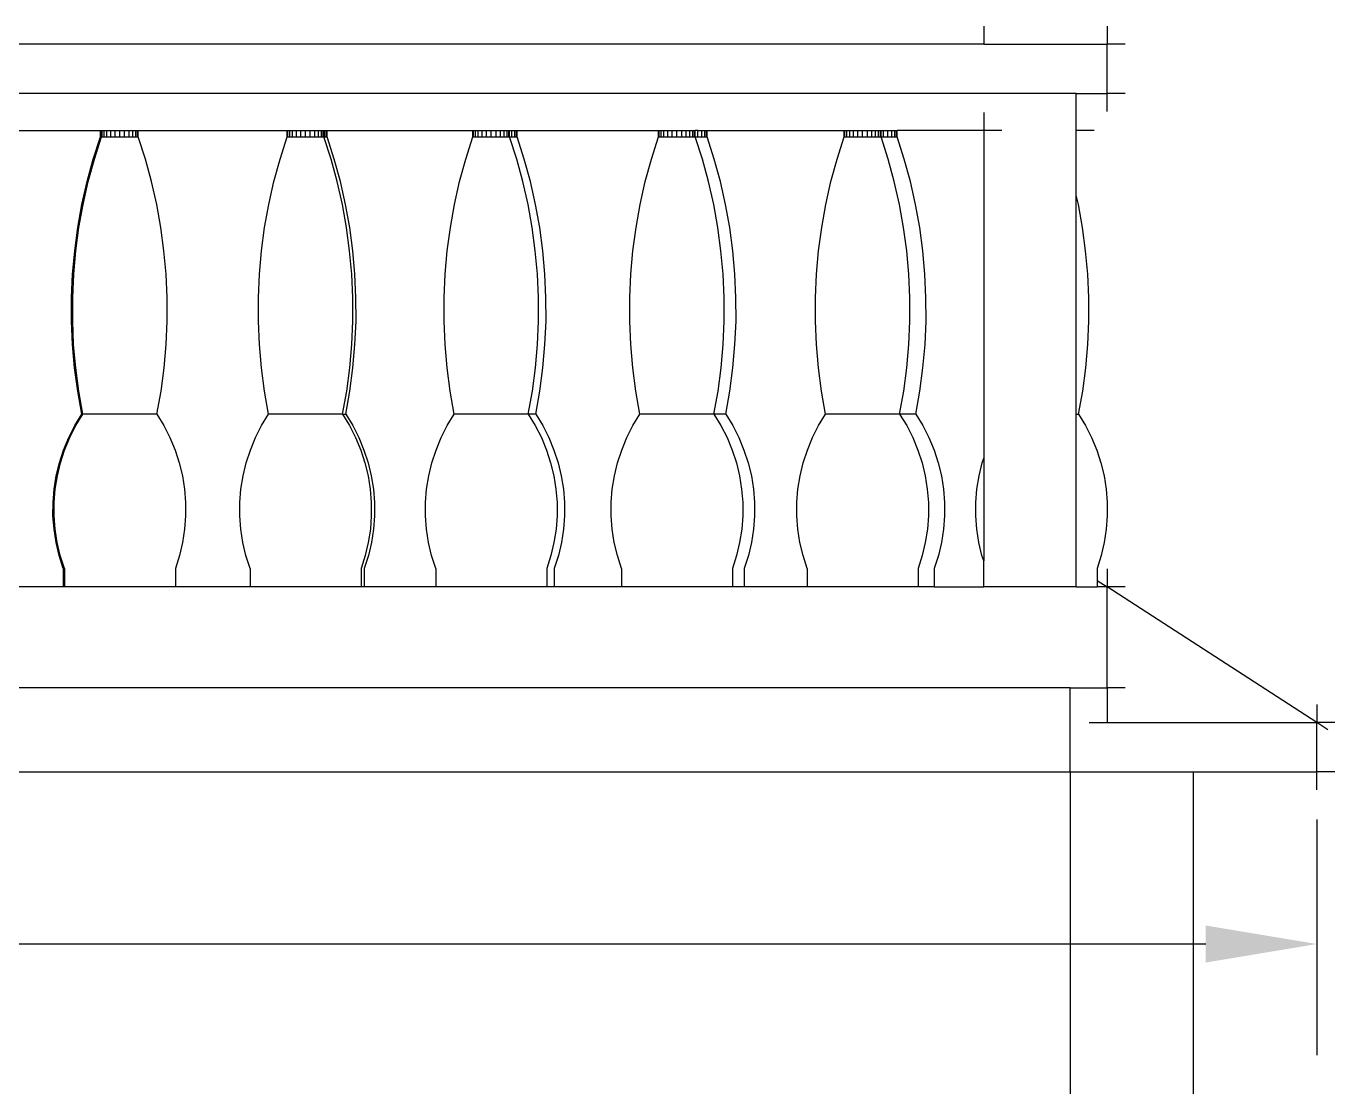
# Model space of a CAD drawing. Header units: metres. Extents: x -5.6 to 5, y -5.6 to 5.4.
# Drawn here: x 2.733 to 4.854, y 1.264 to 2.984 of the extents above; entities that cross this region are included whole.
import ezdxf

# ---------------------------------------------------------------- set-up
doc = ezdxf.new("R2010")
doc.units = ezdxf.units.M

msp = doc.modelspace()

# ---------------------------------------------------------------- linework, layer by layer
for p, q in [((4.285, 2.9842), (4.285, 2.955)), ((4.485, 2.9842), (4.485, 2.955)), ((4.285, 2.955), (0.875, 2.955)), ((4.285, 2.955), (4.485, 2.955)), ((4.5142, 2.955), (4.485, 2.955)), ((4.485, 2.875), (4.485, 2.955)), ((4.435, 2.875), (0.875, 2.875)), ((4.435, 2.815), (4.435, 2.875)), ((4.435, 2.875), (4.485, 2.875)), ((4.485, 2.8458), (4.485, 2.875)), ((4.5142, 2.875), (4.485, 2.875)), ((4.285, 2.8442), (4.285, 2.815)), ((2.6136, 2.815), (2.8533, 2.815)), ((2.8417, 2.7688), (2.8533, 2.805)), ((2.8435, 2.7688), (2.8551, 2.805)), ((2.8533, 2.815), (2.8543, 2.815)), ((2.8533, 2.805), (2.8533, 2.815)), ((2.8533, 2.805), (2.8543, 2.805)), ((2.8543, 2.815), (2.8551, 2.815)), ((2.8543, 2.805), (2.8543, 2.815)), ((2.8543, 2.805), (2.8551, 2.805)), ((2.8551, 2.815), (2.8561, 2.815)), ((2.8551, 2.805), (2.8551, 2.815)), ((2.8551, 2.805), (2.8561, 2.805)), ((2.8561, 2.815), (2.8591, 2.815)), ((2.8561, 2.805), (2.8561, 2.815)), ((2.8561, 2.805), (2.8591, 2.805)), ((2.8591, 2.815), (2.8638, 2.815)), ((2.8591, 2.805), (2.8591, 2.815)), ((2.8591, 2.805), (2.8638, 2.805)), ((2.8638, 2.815), (2.87, 2.815)), ((2.8638, 2.805), (2.8638, 2.815)), ((2.8638, 2.805), (2.87, 2.805)), ((2.87, 2.815), (2.8771, 2.815)), ((2.87, 2.805), (2.87, 2.815)), ((2.87, 2.805), (2.8771, 2.805)), ((2.8771, 2.815), (2.8848, 2.815)), ((2.8771, 2.805), (2.8771, 2.815)), ((2.8771, 2.805), (2.8848, 2.805)), ((2.8848, 2.815), (2.8925, 2.815)), ((2.8848, 2.805), (2.8848, 2.815)), ((2.8848, 2.805), (2.8925, 2.805)), ((2.8925, 2.815), (2.8997, 2.815)), ((2.8925, 2.805), (2.8925, 2.815)), ((2.8925, 2.805), (2.8997, 2.805)), ((2.8997, 2.815), (2.9059, 2.815)), ((2.8997, 2.805), (2.8997, 2.815)), ((2.8997, 2.805), (2.9059, 2.805)), ((2.9059, 2.815), (2.9106, 2.815)), ((2.9059, 2.805), (2.9059, 2.815)), ((2.9059, 2.805), (2.9106, 2.805)), ((2.9106, 2.815), (2.9135, 2.815)), ((2.9106, 2.805), (2.9106, 2.815)), ((2.9106, 2.805), (2.9135, 2.805)), ((2.9135, 2.815), (2.9146, 2.815)), ((2.9135, 2.805), (2.9135, 2.815)), ((2.9135, 2.805), (2.9146, 2.805)), ((2.9146, 2.815), (3.1561, 2.815)), ((2.9146, 2.805), (2.9146, 2.815)), ((2.9261, 2.7688), (2.9146, 2.805)), ((3.1445, 2.7688), (3.1561, 2.805)), ((3.1561, 2.815), (3.1571, 2.815)), ((3.1561, 2.805), (3.1561, 2.815)), ((3.1561, 2.805), (3.1571, 2.805)), ((3.1571, 2.815), (3.1601, 2.815)), ((3.1571, 2.805), (3.1571, 2.815)), ((3.1571, 2.805), (3.1601, 2.805)), ((3.1601, 2.815), (3.1648, 2.815)), ((3.1601, 2.805), (3.1601, 2.815)), ((3.1601, 2.805), (3.1648, 2.805)), ((3.1648, 2.815), (3.171, 2.815)), ((3.1648, 2.805), (3.1648, 2.815)), ((3.1648, 2.805), (3.171, 2.805)), ((3.171, 2.815), (3.1781, 2.815)), ((3.171, 2.805), (3.171, 2.815)), ((3.171, 2.805), (3.1781, 2.805)), ((3.1781, 2.815), (3.1858, 2.815)), ((3.1781, 2.805), (3.1781, 2.815)), ((3.1781, 2.805), (3.1858, 2.805)), ((3.1858, 2.815), (3.1935, 2.815)), ((3.1858, 2.805), (3.1858, 2.815)), ((3.1858, 2.805), (3.1935, 2.805)), ((3.1935, 2.815), (3.2007, 2.815)), ((3.1935, 2.805), (3.1935, 2.815)), ((3.1935, 2.805), (3.2007, 2.805)), ((3.2007, 2.815), (3.2069, 2.815)), ((3.2007, 2.805), (3.2007, 2.815)), ((3.2007, 2.805), (3.2069, 2.805)), ((3.2069, 2.815), (3.2116, 2.815)), ((3.2069, 2.805), (3.2069, 2.815)), ((3.2069, 2.805), (3.2116, 2.805)), ((3.2116, 2.815), (3.2145, 2.815)), ((3.2116, 2.805), (3.2116, 2.815)), ((3.2116, 2.805), (3.2145, 2.805)), ((3.2145, 2.815), (3.2156, 2.815)), ((3.2145, 2.805), (3.2145, 2.815)), ((3.2145, 2.805), (3.2156, 2.805)), ((3.2156, 2.815), (3.2168, 2.815)), ((3.2156, 2.805), (3.2156, 2.815)), ((3.2156, 2.805), (3.2168, 2.805)), ((3.2271, 2.7688), (3.2156, 2.805)), ((3.2168, 2.815), (3.2197, 2.815)), ((3.2168, 2.805), (3.2168, 2.815)), ((3.2168, 2.805), (3.2197, 2.805)), ((3.2197, 2.815), (3.2207, 2.815)), ((3.2197, 2.805), (3.2197, 2.815)), ((3.2197, 2.805), (3.2207, 2.805)), ((3.2207, 2.805), (3.2207, 2.815)), ((3.2207, 2.815), (3.4571, 2.815)), ((3.2323, 2.7688), (3.2207, 2.805)), ((3.4455, 2.7688), (3.4571, 2.805)), ((3.4571, 2.815), (3.4581, 2.815)), ((3.4571, 2.805), (3.4571, 2.815)), ((3.4571, 2.805), (3.4581, 2.805)), ((3.4581, 2.815), (3.4611, 2.815)), ((3.4581, 2.805), (3.4581, 2.815)), ((3.4581, 2.805), (3.4611, 2.805)), ((3.4611, 2.815), (3.4658, 2.815)), ((3.4611, 2.805), (3.4611, 2.815)), ((3.4611, 2.805), (3.4658, 2.805)), ((3.4658, 2.815), (3.472, 2.815)), ((3.4658, 2.805), (3.4658, 2.815)), ((3.4658, 2.805), (3.472, 2.805)), ((3.472, 2.815), (3.4791, 2.815)), ((3.472, 2.805), (3.472, 2.815)), ((3.472, 2.805), (3.4791, 2.805)), ((3.4791, 2.815), (3.4868, 2.815)), ((3.4791, 2.805), (3.4791, 2.815)), ((3.4791, 2.805), (3.4868, 2.805)), ((3.4868, 2.815), (3.4945, 2.815)), ((3.4868, 2.805), (3.4868, 2.815)), ((3.4868, 2.805), (3.4945, 2.805)), ((3.4945, 2.815), (3.5017, 2.815)), ((3.4945, 2.805), (3.4945, 2.815)), ((3.4945, 2.805), (3.5017, 2.805)), ((3.5017, 2.815), (3.5079, 2.815)), ((3.5017, 2.805), (3.5017, 2.815)), ((3.5017, 2.805), (3.5079, 2.805)), ((3.5079, 2.815), (3.5126, 2.815)), ((3.5079, 2.805), (3.5079, 2.815)), ((3.5079, 2.805), (3.5126, 2.805)), ((3.5126, 2.815), (3.5155, 2.815)), ((3.5126, 2.805), (3.5126, 2.815)), ((3.5126, 2.805), (3.5155, 2.805)), ((3.5155, 2.815), (3.5166, 2.815)), ((3.5155, 2.805), (3.5155, 2.815)), ((3.5155, 2.805), (3.5166, 2.805)), ((3.5166, 2.815), (3.52, 2.815)), ((3.5166, 2.805), (3.5166, 2.815)), ((3.5166, 2.805), (3.52, 2.805)), ((3.5281, 2.7688), (3.5166, 2.805)), ((3.52, 2.815), (3.5248, 2.815)), ((3.52, 2.805), (3.52, 2.815)), ((3.52, 2.805), (3.5248, 2.805)), ((3.5248, 2.815), (3.5277, 2.815)), ((3.5248, 2.805), (3.5248, 2.815)), ((3.5248, 2.805), (3.5277, 2.805)), ((3.5277, 2.815), (3.5287, 2.815)), ((3.5277, 2.805), (3.5277, 2.815)), ((3.5277, 2.805), (3.5287, 2.805)), ((3.5287, 2.805), (3.5287, 2.815)), ((3.5287, 2.815), (3.7581, 2.815)), ((3.5403, 2.7688), (3.5287, 2.805)), ((3.7465, 2.7688), (3.7581, 2.805)), ((3.7581, 2.815), (3.7591, 2.815)), ((3.7581, 2.805), (3.7581, 2.815)), ((3.7581, 2.805), (3.7591, 2.805)), ((3.7591, 2.815), (3.7621, 2.815)), ((3.7591, 2.805), (3.7591, 2.815)), ((3.7591, 2.805), (3.7621, 2.805)), ((3.7621, 2.815), (3.7668, 2.815)), ((3.7621, 2.805), (3.7621, 2.815)), ((3.7621, 2.805), (3.7668, 2.805)), ((3.7668, 2.815), (3.773, 2.815)), ((3.7668, 2.805), (3.7668, 2.815)), ((3.7668, 2.805), (3.773, 2.805)), ((3.773, 2.815), (3.7801, 2.815)), ((3.773, 2.805), (3.773, 2.815)), ((3.773, 2.805), (3.7801, 2.805)), ((3.7801, 2.815), (3.7878, 2.815)), ((3.7801, 2.805), (3.7801, 2.815)), ((3.7801, 2.805), (3.7878, 2.805)), ((3.7878, 2.815), (3.7955, 2.815)), ((3.7878, 2.805), (3.7878, 2.815)), ((3.7878, 2.805), (3.7955, 2.805)), ((3.7955, 2.815), (3.8027, 2.815)), ((3.7955, 2.805), (3.7955, 2.815)), ((3.7955, 2.805), (3.8027, 2.805)), ((3.8027, 2.815), (3.8089, 2.815)), ((3.8027, 2.805), (3.8027, 2.815)), ((3.8027, 2.805), (3.8089, 2.805)), ((3.8089, 2.815), (3.8136, 2.815)), ((3.8089, 2.805), (3.8089, 2.815)), ((3.8089, 2.805), (3.8136, 2.805)), ((3.8136, 2.815), (3.8165, 2.815)), ((3.8136, 2.805), (3.8136, 2.815)), ((3.8136, 2.805), (3.8165, 2.805)), ((3.8165, 2.815), (3.8176, 2.815)), ((3.8165, 2.805), (3.8165, 2.815)), ((3.8165, 2.805), (3.8176, 2.805)), ((3.8176, 2.805), (3.8176, 2.815)), ((3.8219, 2.815), (3.8176, 2.815)), ((3.8176, 2.805), (3.8219, 2.805)), ((3.8291, 2.7688), (3.8176, 2.805)), ((3.8219, 2.815), (3.828, 2.815)), ((3.8219, 2.805), (3.8219, 2.815)), ((3.8219, 2.805), (3.828, 2.805)), ((3.828, 2.815), (3.8328, 2.815)), ((3.828, 2.805), (3.828, 2.815)), ((3.828, 2.805), (3.8328, 2.805)), ((3.8328, 2.815), (3.8357, 2.815)), ((3.8328, 2.805), (3.8328, 2.815)), ((3.8328, 2.805), (3.8357, 2.805)), ((3.8357, 2.815), (3.8367, 2.815)), ((3.8357, 2.805), (3.8357, 2.815)), ((3.8357, 2.805), (3.8367, 2.805)), ((3.8367, 2.805), (3.8367, 2.815)), ((3.8367, 2.815), (4.0591, 2.815)), ((3.8483, 2.7688), (3.8367, 2.805)), ((4.0475, 2.7688), (4.0591, 2.805)), ((4.0591, 2.815), (4.0601, 2.815)), ((4.0591, 2.805), (4.0591, 2.815)), ((4.0591, 2.805), (4.0601, 2.805)), ((4.0601, 2.815), (4.0631, 2.815)), ((4.0601, 2.805), (4.0601, 2.815)), ((4.0601, 2.805), (4.0631, 2.805)), ((4.0631, 2.815), (4.0678, 2.815)), ((4.0631, 2.805), (4.0631, 2.815)), ((4.0631, 2.805), (4.0678, 2.805)), ((4.0678, 2.815), (4.074, 2.815)), ((4.0678, 2.805), (4.0678, 2.815)), ((4.0678, 2.805), (4.074, 2.805)), ((4.074, 2.815), (4.0811, 2.815)), ((4.074, 2.805), (4.074, 2.815)), ((4.074, 2.805), (4.0811, 2.805)), ((4.0811, 2.815), (4.0888, 2.815)), ((4.0811, 2.805), (4.0811, 2.815)), ((4.0811, 2.805), (4.0888, 2.805)), ((4.0888, 2.815), (4.0965, 2.815)), ((4.0888, 2.805), (4.0888, 2.815)), ((4.0888, 2.805), (4.0965, 2.805)), ((4.0965, 2.815), (4.1037, 2.815)), ((4.0965, 2.805), (4.0965, 2.815)), ((4.0965, 2.805), (4.1037, 2.805)), ((4.1037, 2.815), (4.1099, 2.815)), ((4.1037, 2.805), (4.1037, 2.815)), ((4.1037, 2.805), (4.1099, 2.805)), ((4.1099, 2.815), (4.1146, 2.815)), ((4.1099, 2.805), (4.1099, 2.815)), ((4.1099, 2.805), (4.1146, 2.805)), ((4.1146, 2.815), (4.1175, 2.815)), ((4.1146, 2.805), (4.1146, 2.815)), ((4.1146, 2.805), (4.1175, 2.805)), ((4.1175, 2.815), (4.1186, 2.815)), ((4.1175, 2.805), (4.1175, 2.815)), ((4.1175, 2.805), (4.1186, 2.805)), ((4.1186, 2.805), (4.1186, 2.815)), ((4.1186, 2.815), (4.1227, 2.815)), ((4.1301, 2.7688), (4.1186, 2.805)), ((4.1186, 2.805), (4.1227, 2.805)), ((4.1227, 2.805), (4.1227, 2.815)), ((4.1227, 2.815), (4.1299, 2.815)), ((4.1227, 2.805), (4.1299, 2.805)), ((4.1299, 2.815), (4.136, 2.815)), ((4.1299, 2.805), (4.1299, 2.815)), ((4.1299, 2.805), (4.136, 2.805)), ((4.136, 2.815), (4.1408, 2.815)), ((4.136, 2.805), (4.136, 2.815)), ((4.136, 2.805), (4.1408, 2.805)), ((4.1408, 2.815), (4.1437, 2.815)), ((4.1408, 2.805), (4.1408, 2.815)), ((4.1408, 2.805), (4.1437, 2.805)), ((4.1437, 2.815), (4.1447, 2.815)), ((4.1437, 2.805), (4.1437, 2.815)), ((4.1437, 2.805), (4.1447, 2.805)), ((4.1447, 2.805), (4.1447, 2.815)), ((4.285, 2.815), (4.1447, 2.815)), ((4.1563, 2.7688), (4.1447, 2.805)), ((4.3142, 2.815), (4.285, 2.815)), ((4.285, 2.815), (4.285, 2.2837)), ((4.435, 2.7104), (4.435, 2.815)), ((4.4642, 2.815), (4.435, 2.815)), ((2.8317, 2.7321), (2.8417, 2.7688)), ((2.8335, 2.7321), (2.8435, 2.7688)), ((2.9361, 2.7321), (2.9261, 2.7688)), ((3.1345, 2.7321), (3.1445, 2.7688)), ((3.2371, 2.7321), (3.2271, 2.7688)), ((3.2423, 2.7321), (3.2323, 2.7688)), ((3.4355, 2.7321), (3.4455, 2.7688)), ((3.5381, 2.7321), (3.5281, 2.7688)), ((3.5503, 2.7321), (3.5403, 2.7688)), ((3.7365, 2.7321), (3.7465, 2.7688)), ((3.8391, 2.7321), (3.8291, 2.7688)), ((3.8583, 2.7321), (3.8483, 2.7688)), ((4.0375, 2.7321), (4.0475, 2.7688)), ((4.1401, 2.7321), (4.1301, 2.7688)), ((4.1663, 2.7321), (4.1563, 2.7688)), ((2.8233, 2.695), (2.8317, 2.7321)), ((2.8252, 2.695), (2.8335, 2.7321)), ((2.9445, 2.695), (2.9361, 2.7321)), ((3.1262, 2.695), (3.1345, 2.7321)), ((3.2455, 2.695), (3.2371, 2.7321)), ((3.2507, 2.695), (3.2423, 2.7321)), ((3.4272, 2.695), (3.4355, 2.7321)), ((3.5465, 2.695), (3.5381, 2.7321)), ((3.5587, 2.695), (3.5503, 2.7321)), ((3.7282, 2.695), (3.7365, 2.7321)), ((3.8475, 2.695), (3.8391, 2.7321)), ((3.8667, 2.695), (3.8583, 2.7321)), ((4.0292, 2.695), (4.0375, 2.7321)), ((4.1485, 2.695), (4.1401, 2.7321)), ((4.1747, 2.695), (4.1663, 2.7321)), ((2.8166, 2.6576), (2.8233, 2.695)), ((2.8185, 2.6576), (2.8252, 2.695)), ((2.9512, 2.6576), (2.9445, 2.695)), ((3.1195, 2.6576), (3.1262, 2.695)), ((3.2522, 2.6576), (3.2455, 2.695)), ((3.2574, 2.6576), (3.2507, 2.695)), ((3.4205, 2.6576), (3.4272, 2.695)), ((3.5532, 2.6576), (3.5465, 2.695)), ((3.5654, 2.6576), (3.5587, 2.695)), ((3.7215, 2.6576), (3.7282, 2.695)), ((3.8542, 2.6576), (3.8475, 2.695)), ((3.8734, 2.6576), (3.8667, 2.695)), ((4.0225, 2.6576), (4.0292, 2.695)), ((4.1552, 2.6576), (4.1485, 2.695)), ((4.1814, 2.6576), (4.1747, 2.695)), ((4.4385, 2.695), (4.435, 2.7104)), ((4.435, 2.355), (4.435, 2.7104)), ((4.4452, 2.6576), (4.4385, 2.695)), ((2.8116, 2.6199), (2.8166, 2.6576)), ((2.8134, 2.6199), (2.8185, 2.6576)), ((2.9562, 2.6199), (2.9512, 2.6576)), ((3.1144, 2.6199), (3.1195, 2.6576)), ((3.2572, 2.6199), (3.2522, 2.6576)), ((3.2624, 2.6199), (3.2574, 2.6576)), ((3.4154, 2.6199), (3.4205, 2.6576)), ((3.5582, 2.6199), (3.5532, 2.6576)), ((3.5704, 2.6199), (3.5654, 2.6576)), ((3.7164, 2.6199), (3.7215, 2.6576)), ((3.8592, 2.6199), (3.8542, 2.6576)), ((3.8784, 2.6199), (3.8734, 2.6576)), ((4.0174, 2.6199), (4.0225, 2.6576)), ((4.1602, 2.6199), (4.1552, 2.6576)), ((4.1864, 2.6199), (4.1814, 2.6576)), ((4.4502, 2.6199), (4.4452, 2.6576)), ((2.8082, 2.582), (2.8116, 2.6199)), ((2.81, 2.582), (2.8134, 2.6199)), ((2.9596, 2.582), (2.9562, 2.6199)), ((3.111, 2.582), (3.1144, 2.6199)), ((3.2606, 2.582), (3.2572, 2.6199)), ((3.2658, 2.582), (3.2624, 2.6199)), ((3.412, 2.582), (3.4154, 2.6199)), ((3.5616, 2.582), (3.5582, 2.6199)), ((3.5738, 2.582), (3.5704, 2.6199)), ((3.713, 2.582), (3.7164, 2.6199)), ((3.8626, 2.582), (3.8592, 2.6199)), ((3.8818, 2.582), (3.8784, 2.6199)), ((4.014, 2.582), (4.0174, 2.6199)), ((4.1636, 2.582), (4.1602, 2.6199)), ((4.1898, 2.582), (4.1864, 2.6199)), ((4.4536, 2.582), (4.4502, 2.6199)), ((2.8065, 2.544), (2.8082, 2.582)), ((2.8083, 2.544), (2.81, 2.582)), ((2.9613, 2.544), (2.9596, 2.582)), ((3.1093, 2.544), (3.111, 2.582)), ((3.2623, 2.544), (3.2606, 2.582)), ((3.2675, 2.544), (3.2658, 2.582)), ((3.4103, 2.544), (3.412, 2.582)), ((3.5633, 2.544), (3.5616, 2.582)), ((3.5755, 2.544), (3.5738, 2.582)), ((3.7113, 2.544), (3.713, 2.582)), ((3.8643, 2.544), (3.8626, 2.582)), ((3.8835, 2.544), (3.8818, 2.582)), ((4.0123, 2.544), (4.014, 2.582)), ((4.1653, 2.544), (4.1636, 2.582)), ((4.1915, 2.544), (4.1898, 2.582)), ((4.4553, 2.544), (4.4536, 2.582)), ((2.8064, 2.506), (2.8065, 2.544)), ((2.8083, 2.506), (2.8083, 2.544)), ((2.9614, 2.506), (2.9613, 2.544)), ((3.1093, 2.506), (3.1093, 2.544)), ((3.2624, 2.506), (3.2623, 2.544)), ((3.2676, 2.506), (3.2675, 2.544)), ((3.4103, 2.506), (3.4103, 2.544)), ((3.5634, 2.506), (3.5633, 2.544)), ((3.5756, 2.506), (3.5755, 2.544)), ((3.7113, 2.506), (3.7113, 2.544)), ((3.8644, 2.506), (3.8643, 2.544)), ((3.8836, 2.506), (3.8835, 2.544)), ((4.0123, 2.506), (4.0123, 2.544)), ((4.1654, 2.506), (4.1653, 2.544)), ((4.1916, 2.506), (4.1915, 2.544)), ((4.4554, 2.506), (4.4553, 2.544)), ((2.8081, 2.468), (2.8064, 2.506)), ((2.8099, 2.468), (2.8083, 2.506)), ((2.9597, 2.468), (2.9614, 2.506)), ((3.1109, 2.468), (3.1093, 2.506)), ((3.2607, 2.468), (3.2624, 2.506)), ((3.2659, 2.468), (3.2676, 2.506)), ((3.4119, 2.468), (3.4103, 2.506)), ((3.5617, 2.468), (3.5634, 2.506)), ((3.5739, 2.468), (3.5756, 2.506)), ((3.7129, 2.468), (3.7113, 2.506)), ((3.8627, 2.468), (3.8644, 2.506)), ((3.8819, 2.468), (3.8836, 2.506)), ((4.0139, 2.468), (4.0123, 2.506)), ((4.1637, 2.468), (4.1654, 2.506)), ((4.1899, 2.468), (4.1916, 2.506)), ((4.4537, 2.468), (4.4554, 2.506)), ((2.8114, 2.4301), (2.8081, 2.468)), ((2.8132, 2.4301), (2.8099, 2.468)), ((2.9564, 2.4301), (2.9597, 2.468)), ((3.1142, 2.4301), (3.1109, 2.468)), ((3.2574, 2.4301), (3.2607, 2.468)), ((3.2626, 2.4301), (3.2659, 2.468)), ((3.4152, 2.4301), (3.4119, 2.468)), ((3.5584, 2.4301), (3.5617, 2.468)), ((3.5706, 2.4301), (3.5739, 2.468)), ((3.7162, 2.4301), (3.7129, 2.468)), ((3.8594, 2.4301), (3.8627, 2.468)), ((3.8786, 2.4301), (3.8819, 2.468)), ((4.0172, 2.4301), (4.0139, 2.468)), ((4.1604, 2.4301), (4.1637, 2.468)), ((4.1866, 2.4301), (4.1899, 2.468)), ((4.4504, 2.4301), (4.4537, 2.468)), ((2.8164, 2.3924), (2.8114, 2.4301)), ((2.8182, 2.3924), (2.8132, 2.4301)), ((2.9515, 2.3924), (2.9564, 2.4301)), ((3.1192, 2.3924), (3.1142, 2.4301)), ((3.2525, 2.3924), (3.2574, 2.4301)), ((3.2576, 2.3924), (3.2626, 2.4301)), ((3.4202, 2.3924), (3.4152, 2.4301)), ((3.5535, 2.3924), (3.5584, 2.4301)), ((3.5656, 2.3924), (3.5706, 2.4301)), ((3.7212, 2.3924), (3.7162, 2.4301)), ((3.8545, 2.3924), (3.8594, 2.4301)), ((3.8736, 2.3924), (3.8786, 2.4301)), ((4.0222, 2.3924), (4.0172, 2.4301)), ((4.1555, 2.3924), (4.1604, 2.4301)), ((4.1816, 2.3924), (4.1866, 2.4301)), ((4.4455, 2.3924), (4.4504, 2.4301)), ((2.823, 2.355), (2.8164, 2.3924)), ((2.8248, 2.355), (2.8182, 2.3924)), ((2.9448, 2.355), (2.9515, 2.3924)), ((3.1258, 2.355), (3.1192, 2.3924)), ((3.2458, 2.355), (3.2525, 2.3924)), ((3.251, 2.355), (3.2576, 2.3924)), ((3.4268, 2.355), (3.4202, 2.3924)), ((3.5468, 2.355), (3.5535, 2.3924)), ((3.559, 2.355), (3.5656, 2.3924)), ((3.7278, 2.355), (3.7212, 2.3924)), ((3.8478, 2.355), (3.8545, 2.3924)), ((3.867, 2.355), (3.8736, 2.3924)), ((4.0288, 2.355), (4.0222, 2.3924)), ((4.1488, 2.355), (4.1555, 2.3924)), ((4.175, 2.355), (4.1816, 2.3924)), ((4.4388, 2.355), (4.4455, 2.3924)), ((2.8117, 2.3364), (2.823, 2.355)), ((2.8135, 2.3364), (2.8248, 2.355)), ((2.823, 2.355), (2.8248, 2.355)), ((2.9448, 2.355), (2.8248, 2.355)), ((2.9448, 2.355), (2.9562, 2.3364)), ((3.1145, 2.3364), (3.1258, 2.355)), ((3.2458, 2.355), (3.1258, 2.355)), ((3.2458, 2.355), (3.2572, 2.3364)), ((3.2458, 2.355), (3.251, 2.355)), ((3.251, 2.355), (3.2623, 2.3364)), ((3.4155, 2.3364), (3.4268, 2.355)), ((3.5468, 2.355), (3.4268, 2.355)), ((3.5468, 2.355), (3.5582, 2.3364)), ((3.559, 2.355), (3.5468, 2.355)), ((3.559, 2.355), (3.5703, 2.3364)), ((3.7165, 2.3364), (3.7278, 2.355)), ((3.8478, 2.355), (3.7278, 2.355)), ((3.8478, 2.355), (3.8592, 2.3364)), ((3.867, 2.355), (3.8478, 2.355)), ((3.867, 2.355), (3.8783, 2.3364)), ((4.0175, 2.3364), (4.0288, 2.355)), ((4.1488, 2.355), (4.0288, 2.355)), ((4.1488, 2.355), (4.1602, 2.3364)), ((4.175, 2.355), (4.1488, 2.355)), ((4.175, 2.355), (4.1863, 2.3364)), ((4.435, 2.075), (4.435, 2.355)), ((4.435, 2.355), (4.4388, 2.355)), ((4.4388, 2.355), (4.4502, 2.3364)), ((2.8018, 2.317), (2.8117, 2.3364)), ((2.8036, 2.317), (2.8135, 2.3364)), ((2.9562, 2.3364), (2.966, 2.317)), ((3.1046, 2.317), (3.1145, 2.3364)), ((3.2572, 2.3364), (3.267, 2.317)), ((3.2623, 2.3364), (3.2722, 2.317)), ((3.4056, 2.317), (3.4155, 2.3364)), ((3.5582, 2.3364), (3.568, 2.317)), ((3.5703, 2.3364), (3.5802, 2.317)), ((3.7066, 2.317), (3.7165, 2.3364)), ((3.8592, 2.3364), (3.869, 2.317)), ((3.8783, 2.3364), (3.8882, 2.317)), ((4.0076, 2.317), (4.0175, 2.3364)), ((4.1602, 2.3364), (4.17, 2.317)), ((4.1863, 2.3364), (4.1962, 2.317)), ((4.4502, 2.3364), (4.46, 2.317)), ((2.7935, 2.2969), (2.8018, 2.317)), ((2.7953, 2.2969), (2.8036, 2.317)), ((2.966, 2.317), (2.9743, 2.2969)), ((3.0963, 2.2969), (3.1046, 2.317)), ((3.267, 2.317), (3.2753, 2.2969)), ((3.2722, 2.317), (3.2805, 2.2969)), ((3.3973, 2.2969), (3.4056, 2.317)), ((3.568, 2.317), (3.5763, 2.2969)), ((3.5802, 2.317), (3.5885, 2.2969)), ((3.6983, 2.2969), (3.7066, 2.317)), ((3.869, 2.317), (3.8773, 2.2969)), ((3.8882, 2.317), (3.8965, 2.2969)), ((3.9993, 2.2969), (4.0076, 2.317)), ((4.17, 2.317), (4.1783, 2.2969)), ((4.1962, 2.317), (4.2045, 2.2969)), ((4.46, 2.317), (4.4683, 2.2969)), ((2.7867, 2.2762), (2.7935, 2.2969)), ((2.7886, 2.2762), (2.7953, 2.2969)), ((2.9743, 2.2969), (2.9811, 2.2762)), ((3.0896, 2.2762), (3.0963, 2.2969)), ((3.2753, 2.2969), (3.2821, 2.2762)), ((3.2805, 2.2969), (3.2873, 2.2762)), ((3.3906, 2.2762), (3.3973, 2.2969)), ((3.5763, 2.2969), (3.5831, 2.2762)), ((3.5885, 2.2969), (3.5953, 2.2762)), ((3.6916, 2.2762), (3.6983, 2.2969)), ((3.8773, 2.2969), (3.8841, 2.2762)), ((3.8965, 2.2969), (3.9033, 2.2762)), ((3.9926, 2.2762), (3.9993, 2.2969)), ((4.1783, 2.2969), (4.1851, 2.2762)), ((4.2045, 2.2969), (4.2113, 2.2762)), ((4.4683, 2.2969), (4.4751, 2.2762)), ((2.7816, 2.2551), (2.7867, 2.2762)), ((2.7835, 2.2551), (2.7886, 2.2762)), ((2.9811, 2.2762), (2.9862, 2.2551)), ((3.0845, 2.2551), (3.0896, 2.2762)), ((3.2821, 2.2762), (3.2872, 2.2551)), ((3.2873, 2.2762), (3.2924, 2.2551)), ((3.3855, 2.2551), (3.3906, 2.2762)), ((3.5831, 2.2762), (3.5882, 2.2551)), ((3.5953, 2.2762), (3.6004, 2.2551)), ((3.6865, 2.2551), (3.6916, 2.2762)), ((3.8841, 2.2762), (3.8892, 2.2551)), ((3.9033, 2.2762), (3.9084, 2.2551)), ((3.9875, 2.2551), (3.9926, 2.2762)), ((4.1851, 2.2762), (4.1902, 2.2551)), ((4.2113, 2.2762), (4.2164, 2.2551)), ((4.2775, 2.2551), (4.2826, 2.2762)), ((4.2826, 2.2762), (4.285, 2.2837)), ((4.285, 2.2837), (4.285, 2.117)), ((4.4751, 2.2762), (4.4802, 2.2551)), ((2.7782, 2.2336), (2.7816, 2.2551)), ((2.78, 2.2336), (2.7835, 2.2551)), ((2.9862, 2.2551), (2.9896, 2.2336)), ((3.081, 2.2336), (3.0845, 2.2551)), ((3.2872, 2.2551), (3.2906, 2.2336)), ((3.2924, 2.2551), (3.2958, 2.2336)), ((3.382, 2.2336), (3.3855, 2.2551)), ((3.5882, 2.2551), (3.5916, 2.2336)), ((3.6004, 2.2551), (3.6038, 2.2336)), ((3.683, 2.2336), (3.6865, 2.2551)), ((3.8892, 2.2551), (3.8926, 2.2336)), ((3.9084, 2.2551), (3.9118, 2.2336)), ((3.984, 2.2336), (3.9875, 2.2551)), ((4.1902, 2.2551), (4.1936, 2.2336)), ((4.2164, 2.2551), (4.2198, 2.2336)), ((4.274, 2.2336), (4.2775, 2.2551)), ((4.4802, 2.2551), (4.4836, 2.2336)), ((2.7765, 2.2119), (2.7782, 2.2336)), ((2.7783, 2.2119), (2.78, 2.2336)), ((2.9896, 2.2336), (2.9914, 2.2119)), ((3.0793, 2.2119), (3.081, 2.2336)), ((3.2906, 2.2336), (3.2924, 2.2119)), ((3.2958, 2.2336), (3.2975, 2.2119)), ((3.3803, 2.2119), (3.382, 2.2336)), ((3.5916, 2.2336), (3.5934, 2.2119)), ((3.6038, 2.2336), (3.6055, 2.2119)), ((3.6813, 2.2119), (3.683, 2.2336)), ((3.8926, 2.2336), (3.8944, 2.2119)), ((3.9118, 2.2336), (3.9135, 2.2119)), ((3.9823, 2.2119), (3.984, 2.2336)), ((4.1936, 2.2336), (4.1954, 2.2119)), ((4.2198, 2.2336), (4.2215, 2.2119)), ((4.2723, 2.2119), (4.274, 2.2336)), ((4.4836, 2.2336), (4.4854, 2.2119)), ((2.7764, 2.1901), (2.7765, 2.2119)), ((2.7782, 2.1901), (2.7783, 2.2119)), ((2.9914, 2.2119), (2.9914, 2.1901)), ((3.0792, 2.1901), (3.0793, 2.2119)), ((3.2924, 2.2119), (3.2924, 2.1901)), ((3.2975, 2.2119), (3.2976, 2.1901)), ((3.3802, 2.1901), (3.3803, 2.2119)), ((3.5934, 2.2119), (3.5934, 2.1901)), ((3.6055, 2.2119), (3.6056, 2.1901)), ((3.6812, 2.1901), (3.6813, 2.2119)), ((3.8944, 2.2119), (3.8944, 2.1901)), ((3.9135, 2.2119), (3.9136, 2.1901)), ((3.9822, 2.1901), (3.9823, 2.2119)), ((4.1954, 2.2119), (4.1954, 2.1901)), ((4.2215, 2.2119), (4.2216, 2.1901)), ((4.2722, 2.1901), (4.2723, 2.2119)), ((4.4854, 2.2119), (4.4854, 2.1901)), ((2.7781, 2.1684), (2.7764, 2.1901)), ((2.7799, 2.1684), (2.7782, 2.1901)), ((2.9914, 2.1901), (2.9898, 2.1684)), ((3.0809, 2.1684), (3.0792, 2.1901)), ((3.2924, 2.1901), (3.2908, 2.1684)), ((3.2976, 2.1901), (3.2959, 2.1684)), ((3.3819, 2.1684), (3.3802, 2.1901)), ((3.5934, 2.1901), (3.5918, 2.1684)), ((3.6056, 2.1901), (3.6039, 2.1684)), ((3.6829, 2.1684), (3.6812, 2.1901)), ((3.8944, 2.1901), (3.8928, 2.1684)), ((3.9136, 2.1901), (3.9119, 2.1684)), ((3.9839, 2.1684), (3.9822, 2.1901)), ((4.1954, 2.1901), (4.1938, 2.1684)), ((4.2216, 2.1901), (4.2199, 2.1684)), ((4.2739, 2.1684), (4.2722, 2.1901)), ((4.4854, 2.1901), (4.4838, 2.1684)), ((2.7814, 2.1469), (2.7781, 2.1684)), ((2.7832, 2.1469), (2.7799, 2.1684)), ((2.9898, 2.1684), (2.9864, 2.1469)), ((3.0842, 2.1469), (3.0809, 2.1684)), ((3.2908, 2.1684), (3.2874, 2.1469)), ((3.2959, 2.1684), (3.2926, 2.1469)), ((3.3852, 2.1469), (3.3819, 2.1684)), ((3.5918, 2.1684), (3.5884, 2.1469)), ((3.6039, 2.1684), (3.6006, 2.1469)), ((3.6862, 2.1469), (3.6829, 2.1684)), ((3.8928, 2.1684), (3.8894, 2.1469)), ((3.9119, 2.1684), (3.9086, 2.1469)), ((3.9872, 2.1469), (3.9839, 2.1684)), ((4.1938, 2.1684), (4.1904, 2.1469)), ((4.2199, 2.1684), (4.2166, 2.1469)), ((4.2772, 2.1469), (4.2739, 2.1684)), ((4.4838, 2.1684), (4.4804, 2.1469)), ((2.7864, 2.1257), (2.7814, 2.1469)), ((2.7882, 2.1257), (2.7832, 2.1469)), ((2.9864, 2.1469), (2.9814, 2.1257)), ((3.0892, 2.1257), (3.0842, 2.1469)), ((3.2874, 2.1469), (3.2824, 2.1257)), ((3.2926, 2.1469), (3.2876, 2.1257)), ((3.3902, 2.1257), (3.3852, 2.1469)), ((3.5884, 2.1469), (3.5834, 2.1257)), ((3.6006, 2.1469), (3.5956, 2.1257)), ((3.6912, 2.1257), (3.6862, 2.1469)), ((3.8894, 2.1469), (3.8844, 2.1257)), ((3.9086, 2.1469), (3.9036, 2.1257)), ((3.9922, 2.1257), (3.9872, 2.1469)), ((4.1904, 2.1469), (4.1854, 2.1257)), ((4.2166, 2.1469), (4.2116, 2.1257)), ((4.2822, 2.1257), (4.2772, 2.1469)), ((4.4804, 2.1469), (4.4754, 2.1257)), ((2.793, 2.105), (2.7864, 2.1257)), ((2.7948, 2.105), (2.7882, 2.1257)), ((2.9814, 2.1257), (2.9748, 2.105)), ((3.0958, 2.105), (3.0892, 2.1257)), ((3.2824, 2.1257), (3.2758, 2.105)), ((3.2876, 2.1257), (3.281, 2.105)), ((3.3968, 2.105), (3.3902, 2.1257)), ((3.5834, 2.1257), (3.5768, 2.105)), ((3.5956, 2.1257), (3.589, 2.105)), ((3.6978, 2.105), (3.6912, 2.1257)), ((3.8844, 2.1257), (3.8778, 2.105)), ((3.9036, 2.1257), (3.897, 2.105)), ((3.9988, 2.105), (3.9922, 2.1257)), ((4.1854, 2.1257), (4.1788, 2.105)), ((4.2116, 2.1257), (4.205, 2.105)), ((4.285, 2.117), (4.2822, 2.1257)), ((4.4754, 2.1257), (4.4688, 2.105)), ((2.793, 2.105), (2.793, 2.075)), ((2.7948, 2.105), (2.7948, 2.075)), ((2.9748, 2.105), (2.9748, 2.075)), ((3.0958, 2.105), (3.0958, 2.075)), ((3.2758, 2.105), (3.2758, 2.075)), ((3.281, 2.105), (3.281, 2.075)), ((3.3968, 2.105), (3.3968, 2.075)), ((3.5768, 2.105), (3.5768, 2.075)), ((3.589, 2.105), (3.589, 2.075)), ((3.6978, 2.105), (3.6978, 2.075)), ((3.8778, 2.105), (3.8778, 2.075)), ((3.897, 2.105), (3.897, 2.075)), ((3.9988, 2.105), (3.9988, 2.075)), ((4.1788, 2.105), (4.1788, 2.075)), ((4.205, 2.105), (4.205, 2.075)), ((4.285, 2.075), (4.285, 2.117)), ((4.4688, 2.105), (4.4688, 2.0855)), ((4.485, 2.1042), (4.485, 2.075)), ((4.4688, 2.0855), (4.485, 2.075)), ((4.4688, 2.0855), (4.4688, 2.075)), ((2.793, 2.075), (2.6738, 2.075)), ((2.7948, 2.075), (2.793, 2.075)), ((2.9748, 2.075), (2.7948, 2.075)), ((3.0958, 2.075), (2.9748, 2.075)), ((3.2758, 2.075), (3.0958, 2.075)), ((3.281, 2.075), (3.2758, 2.075)), ((3.3968, 2.075), (3.281, 2.075)), ((3.5768, 2.075), (3.3968, 2.075)), ((3.589, 2.075), (3.5768, 2.075)), ((3.6978, 2.075), (3.589, 2.075)), ((3.8778, 2.075), (3.6978, 2.075)), ((3.897, 2.075), (3.8778, 2.075)), ((3.9988, 2.075), (3.897, 2.075)), ((4.1788, 2.075), (3.9988, 2.075)), ((4.205, 2.075), (4.1788, 2.075)), ((4.205, 2.075), (4.285, 2.075)), ((4.435, 2.075), (4.285, 2.075)), ((4.435, 2.075), (4.4688, 2.075)), ((4.485, 2.075), (4.4688, 2.075)), ((4.5142, 2.075), (4.485, 2.075)), ((4.485, 1.911), (4.485, 2.075)), ((4.825, 1.855), (4.485, 2.075)), ((4.425, 1.911), (0.875, 1.911)), ((4.425, 1.911), (4.485, 1.911)), ((4.425, 1.775), (4.425, 1.911)), ((4.5142, 1.911), (4.485, 1.911)), ((4.485, 1.911), (4.485, 1.855)), ((4.825, 1.8842), (4.825, 1.855)), ((4.4558, 1.855), (4.485, 1.855)), ((4.485, 1.855), (4.825, 1.855)), ((4.825, 1.775), (4.825, 1.855)), ((4.8542, 1.855), (4.825, 1.855)), ((4.843, 1.8433), (4.825, 1.855)), ((0.875, 1.775), (4.425, 1.775)), ((4.425, 1.775), (4.425, 1.175)), ((4.425, 1.775), (4.625, 1.775)), ((4.625, 1.775), (4.825, 1.775)), ((4.625, -0.285), (4.625, 1.775)), ((4.825, 1.7458), (4.825, 1.775)), ((4.8542, 1.775), (4.825, 1.775)), ((4.825, 1.6979), (4.825, 1.3158)), ((4.645, 1.4958), (0.62, 1.4958))]:
    msp.add_line(p, q)
msp.add_solid([(4.645, 1.5258), (4.645, 1.4658), (4.825, 1.4958)])

doc.saveas('drawing.dxf')
